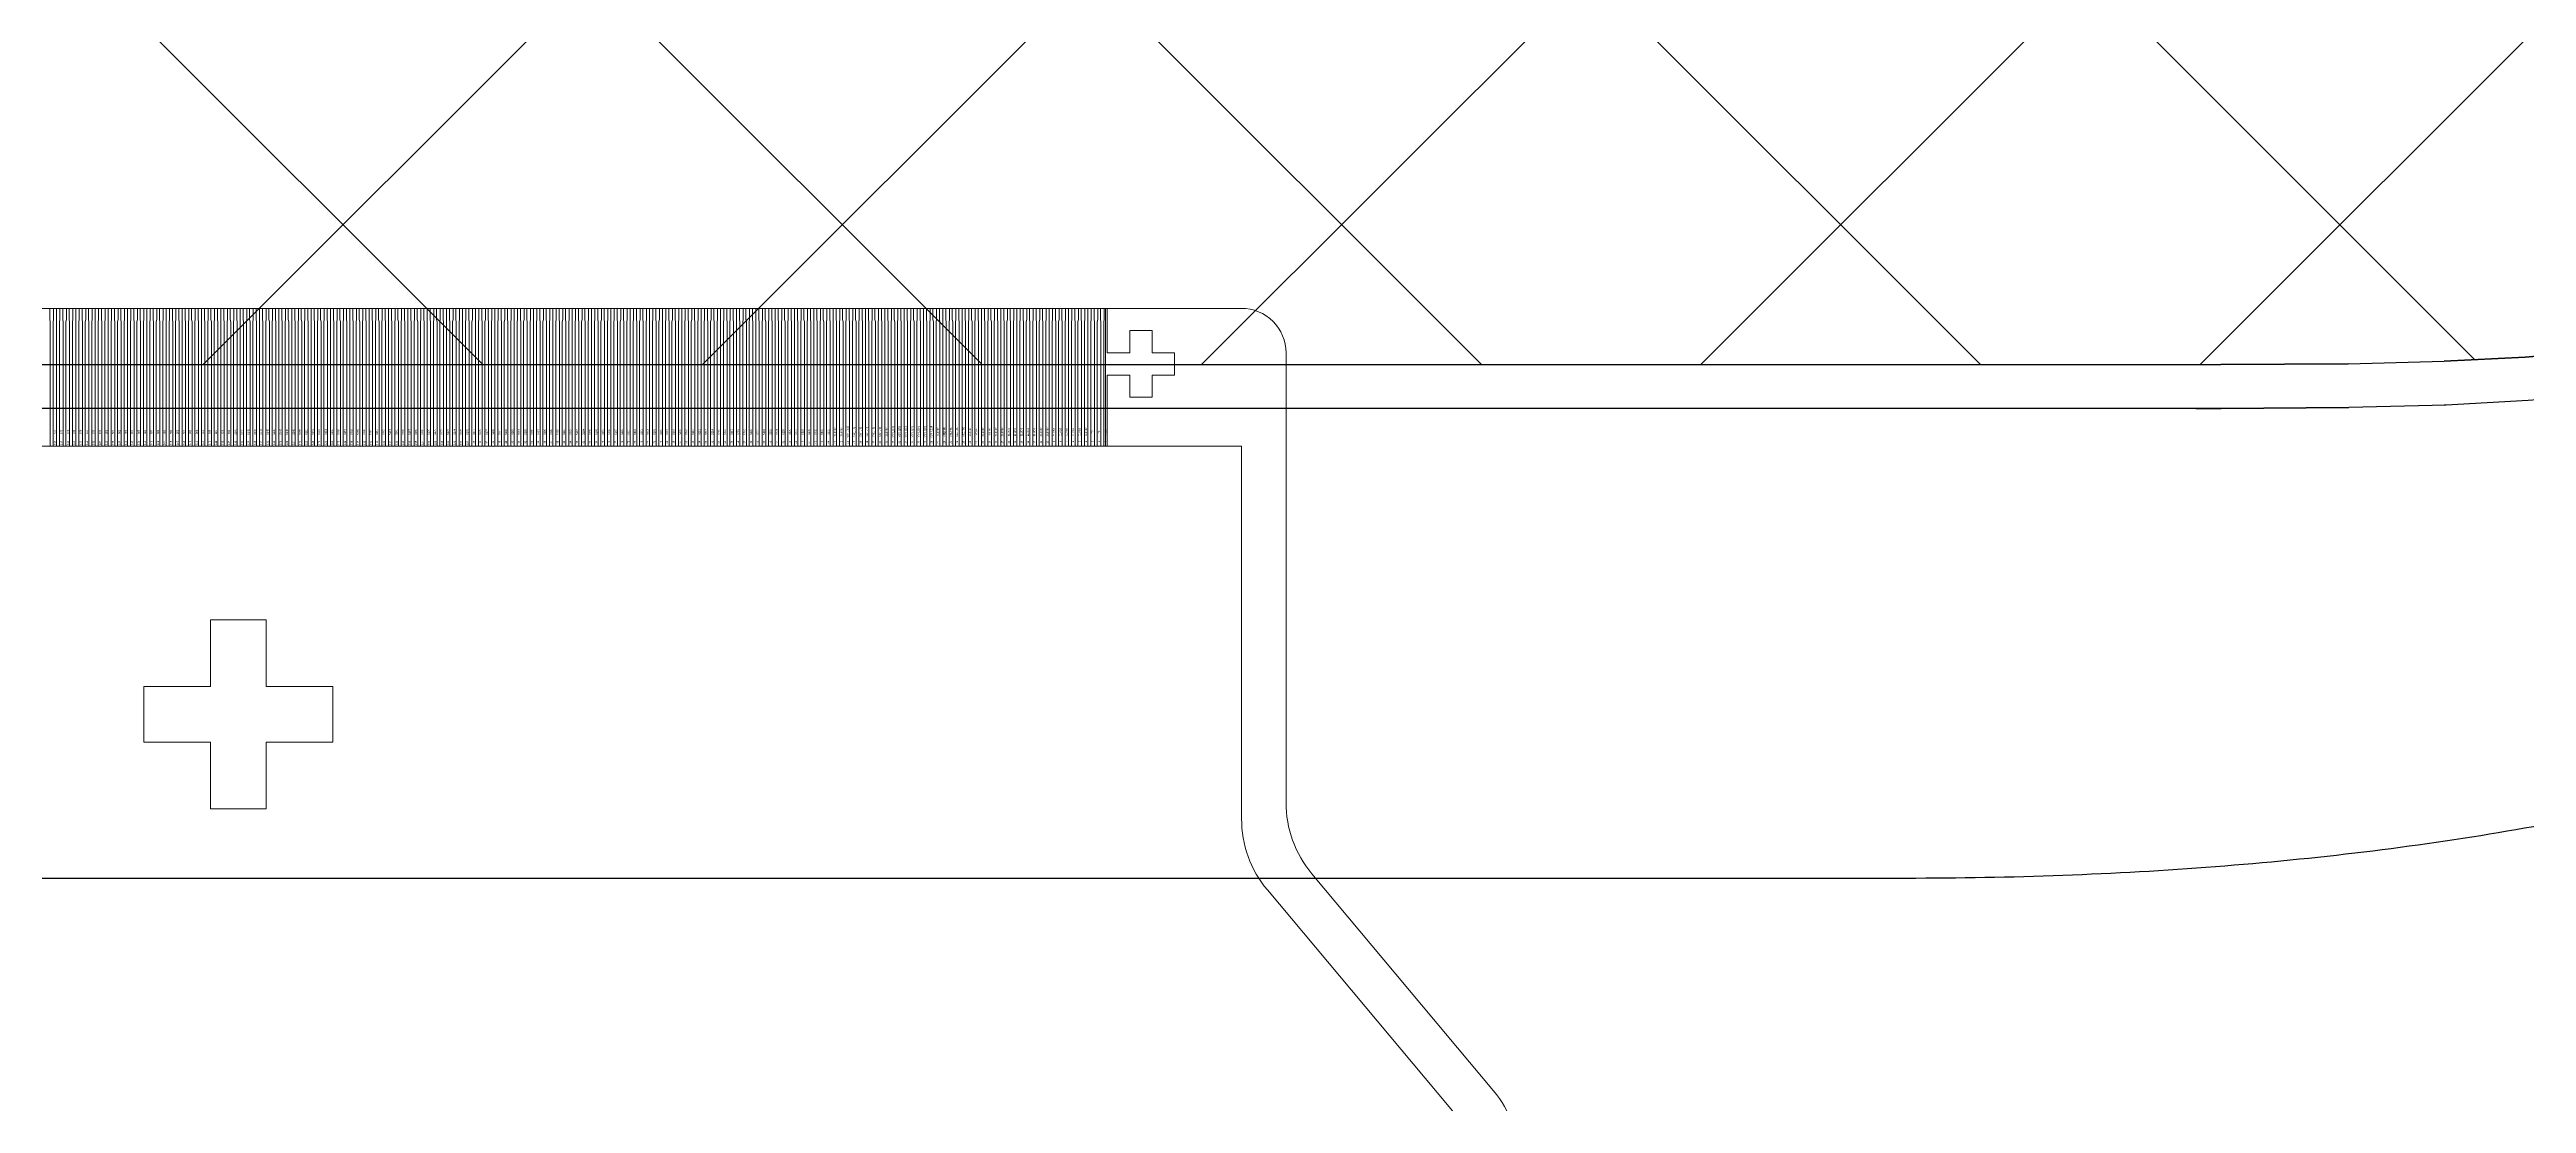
# Model space of a CAD drawing. Header units: millimetres. Extents: x 2674 to 3449, y -296 to 185.
# Drawn here: x 3340.33 to 3351.47, y -167.7 to -162.96 of the extents above; entities that cross this region are included whole.
import ezdxf
from ezdxf.enums import TextEntityAlignment as Align

# ---------------------------------------------------------------- set-up
doc = ezdxf.new("R2010")
doc.units = ezdxf.units.MM
doc.layers.get('0').update_dxf_attribs({"lineweight": 5})
for name, color, linetype, lineweight in [('COF', 4, 'Continuous', 5), ('DIM', 3, 'Continuous', 5), ('ITO', 2, 'Continuous', 5), ('TAPE', 90, 'Continuous', 5), ('TAPE-Foam', 32, 'Continuous', 5), ('图框', 7, 'Continuous', 5)]:
    doc.layers.add(name, color=color, linetype=linetype, lineweight=lineweight)
for name, color, linetype in [('L51', 3, 'Continuous'), ('L52', 5, 'Continuous'), ('lens', 6, 'Continuous')]:
    doc.layers.add(name, color=color, linetype=linetype)
doc.styles.add('MBC_Arial_Font', font='arial.ttf')

# ---------------------------------------------------------------- blocks, each defined once
blk = doc.blocks.new('R178MQM-001-PNL-V01-C')
at = {"layer": 'L51', "color": 7}
blk.add_line((1286.972, -157.224), (1286.963, -157.224), dxfattribs=at)
blk.add_line((1286.972, -157.224), (1286.963, -157.224), dxfattribs=at)
blk.add_lwpolyline([(1290.135, -156.377), (1289.926, -156.503), (1289.887, -156.525), (1289.669, -156.638), (1289.44, -156.742), (1289.201, -156.837), (1288.952, -156.921), (1288.693, -156.995), (1288.692, -156.995), (1288.422, -157.058), (1288.136, -157.112), (1287.831, -157.157), (1287.503, -157.191), (1287.341, -157.204), (1286.972, -157.224), (1286.535, -157.235), (1285.96, -157.239), (1285.846, -157.239), (1285.96, -157.239), (1286.535, -157.235)], dxfattribs=at)
at = {"layer": 'L52', "color": 7}
blk.add_line((1285.846, -157.239), (1268.242, -157.239), dxfattribs=at)
blk = doc.blocks.new('R178MQM-001-Foam-V01-C')
at = {"layer": 'TAPE-Foam', "lineweight": 5}
h = blk.add_hatch(dxfattribs=at)
h.set_pattern_fill('ANSI37', color=256, scale=0.5)
h.set_pattern_definition([(45, (-41.6663, 2.3823), (-1.122532, 1.122532), []), (135, (-41.6663, 2.3823), (-1.122532, -1.122532), [])])
h.paths.add_polyline_path([(2157.879, -110.901), (2157.879, -110.788), (2157.875, -110.216), (2157.864, -109.784), (2157.844, -109.42), (2157.832, -109.263), (2157.798, -108.942), (2157.755, -108.644), (2157.703, -108.366), (2157.641, -108.105), (2157.57, -107.855), (2157.489, -107.615), (2157.398, -107.386), (2157.298, -107.166), (2157.189, -106.955), (2157.17, -106.922), (2157.049, -106.72), (2156.919, -106.528), (2156.78, -106.345), (2156.631, -106.171), (2156.475, -106.005), (2156.31, -105.849), (2156.135, -105.701), (2155.952, -105.562), (2155.76, -105.432), (2155.558, -105.31), (2155.525, -105.292), (2155.314, -105.182), (2155.094, -105.082), (2154.865, -104.992), (2154.625, -104.91), (2154.375, -104.839), (2154.114, -104.778), (2153.836, -104.725), (2153.539, -104.682), (2153.217, -104.648), (2153.06, -104.636), (2152.697, -104.616), (2152.264, -104.605), (2151.692, -104.601), (2151.579, -104.601), (2133.975, -104.601), (2133.862, -104.601), (2133.29, -104.605), (2132.857, -104.616), (2132.494, -104.636), (2132.336, -104.648), (2132.015, -104.682), (2131.718, -104.725), (2131.44, -104.778), (2131.179, -104.839), (2130.928, -104.91), (2130.689, -104.992), (2130.459, -105.082), (2130.24, -105.182), (2130.029, -105.292), (2129.996, -105.31), (2129.794, -105.432), (2129.602, -105.562), (2129.419, -105.701), (2129.244, -105.849), (2129.079, -106.005), (2128.922, -106.171), (2128.774, -106.345), (2128.635, -106.528), (2128.505, -106.72), (2128.384, -106.922), (2128.365, -106.955), (2128.256, -107.166), (2128.156, -107.386), (2128.065, -107.615), (2127.984, -107.855), (2127.913, -108.105), (2127.851, -108.366), (2127.799, -108.644), (2127.756, -108.942), (2127.722, -109.263), (2127.709, -109.42), (2127.69, -109.784), (2127.679, -110.216), (2127.675, -110.788), (2127.675, -110.901), (2127.675, -135.895), (2127.675, -136.008), (2127.679, -136.58), (2127.69, -137.013), (2127.709, -137.376), (2127.722, -137.534), (2127.756, -137.855), (2127.799, -138.152), (2127.851, -138.43), (2127.913, -138.691), (2127.984, -138.942), (2128.065, -139.181), (2128.156, -139.411), (2128.256, -139.63), (2128.365, -139.841), (2128.384, -139.874), (2128.505, -140.076), (2128.635, -140.268), (2128.774, -140.451), (2128.922, -140.626), (2129.079, -140.791), (2129.244, -140.948), (2129.419, -141.096), (2129.602, -141.235), (2129.794, -141.365), (2129.996, -141.486), (2130.029, -141.505), (2130.24, -141.615), (2130.459, -141.714), (2130.689, -141.805), (2130.928, -141.886), (2131.179, -141.958), (2131.44, -142.019), (2131.718, -142.071), (2132.015, -142.114), (2132.336, -142.148), (2132.494, -142.161), (2132.857, -142.18), (2133.29, -142.192), (2133.862, -142.195), (2133.975, -142.195), (2138.066, -142.195), (2151.692, -142.195), (2152.264, -142.192), (2152.697, -142.18), (2153.06, -142.161), (2153.217, -142.148), (2153.539, -142.114), (2153.836, -142.071), (2154.114, -142.019), (2154.375, -141.958), (2154.625, -141.886), (2154.865, -141.805), (2155.094, -141.714), (2155.314, -141.615), (2155.525, -141.505), (2155.558, -141.486), (2155.76, -141.365), (2155.952, -141.235), (2156.135, -141.096), (2156.31, -140.948), (2156.475, -140.791), (2156.631, -140.626), (2156.78, -140.451), (2156.919, -140.268), (2157.049, -140.076), (2157.17, -139.874), (2157.189, -139.841), (2157.298, -139.63), (2157.398, -139.411), (2157.489, -139.181), (2157.57, -138.942), (2157.641, -138.691), (2157.703, -138.43), (2157.755, -138.152), (2157.798, -137.855), (2157.832, -137.534), (2157.844, -137.376), (2157.864, -137.013), (2157.875, -136.58), (2157.879, -136.008), (2157.879, -135.895)])
at = {"layer": 'L52', "color": 0}
for points in [[(2132.015, -142.114), (2132.336, -142.148), (2132.494, -142.161), (2132.857, -142.18), (2133.29, -142.192), (2133.862, -142.195), (2133.975, -142.195), (2138.066, -142.195), (2151.692, -142.195), (2152.264, -142.192), (2151.692, -142.195), (2152.264, -142.192), (2152.697, -142.18), (2153.06, -142.161), (2153.217, -142.148)], [(2153.217, -142.148), (2153.06, -142.161), (2152.697, -142.18)]]:
    blk.add_lwpolyline(points, dxfattribs=at)
blk = doc.blocks.new('R178MQM-CO5300-COF-V01-C')
at = {"layer": 'COF'}
blk.add_lwpolyline([(1566.803, -159.367), (1565.985, -160.358, 0.175975), (1565.868, -160.679), (1565.868, -165.57, -0.117266), (1565.815, -165.795), (1565.619, -166.183, 0.117266), (1565.566, -166.408), (1565.566, -168.589, 0.414214), (1565.766, -168.789), (1577.491, -168.789, 0.414214), (1577.691, -168.589), (1577.691, -166.408, 0.117288), (1577.637, -166.183), (1577.442, -165.795, -0.117288), (1577.388, -165.57), (1577.388, -160.679, 0.175975), (1577.272, -160.358), (1576.455, -159.382, -0.175975), (1576.339, -159.061), (1576.339, -157.039, 0.414214), (1576.139, -156.839), (1567.118, -156.839, 0.414214), (1566.918, -157.039), (1566.918, -159.049, -0.174367)], format="xyb", close=True, dxfattribs=at)
at = {"layer": 'COF', "color": 2}
for points in [[(1570.781, -157.459), (1570.781, -156.899), (1570.78, -156.889), (1570.78, -156.839)], [(1570.796, -156.839), (1570.796, -156.889), (1570.794, -156.899), (1570.794, -157.459)], [(1570.81, -157.459), (1570.81, -156.899), (1570.809, -156.889), (1570.809, -156.839)], [(1570.825, -156.839), (1570.825, -156.889), (1570.823, -156.899), (1570.823, -157.459)], [(1570.839, -157.459), (1570.839, -156.899), (1570.838, -156.889), (1570.838, -156.839)], [(1570.854, -156.839), (1570.854, -156.889), (1570.852, -156.899), (1570.852, -157.459)], [(1570.868, -157.459), (1570.868, -156.899), (1570.867, -156.889), (1570.867, -156.839)], [(1570.883, -156.839), (1570.883, -156.889), (1570.881, -156.899), (1570.881, -157.459)], [(1570.897, -157.459), (1570.897, -156.899), (1570.896, -156.889), (1570.896, -156.839)], [(1570.912, -156.839), (1570.912, -156.889), (1570.91, -156.899), (1570.91, -157.459)], [(1570.926, -157.459), (1570.926, -156.899), (1570.925, -156.889), (1570.925, -156.839)], [(1570.941, -156.839), (1570.941, -156.889), (1570.939, -156.899), (1570.939, -157.459)], [(1570.955, -157.459), (1570.955, -156.899), (1570.954, -156.889), (1570.954, -156.839)], [(1570.97, -156.839), (1570.97, -156.889), (1570.968, -156.899), (1570.968, -157.459)], [(1570.984, -157.459), (1570.984, -156.899), (1570.983, -156.889), (1570.983, -156.839)], [(1570.999, -156.839), (1570.999, -156.889), (1570.997, -156.899), (1570.997, -157.459)], [(1571.013, -157.459), (1571.013, -156.899), (1571.012, -156.889), (1571.012, -156.839)], [(1571.028, -156.839), (1571.028, -156.889), (1571.026, -156.899), (1571.026, -157.459)], [(1571.042, -157.459), (1571.042, -156.899), (1571.041, -156.889), (1571.041, -156.839)], [(1571.057, -156.839), (1571.057, -156.889), (1571.055, -156.899), (1571.055, -157.459)], [(1571.071, -157.459), (1571.071, -156.899), (1571.07, -156.889), (1571.07, -156.839)], [(1571.086, -156.839), (1571.086, -156.889), (1571.084, -156.899), (1571.084, -157.459)], [(1571.1, -157.459), (1571.1, -156.899), (1571.099, -156.889), (1571.099, -156.839)], [(1571.115, -156.839), (1571.115, -156.889), (1571.113, -156.899), (1571.113, -157.459)], [(1571.129, -157.459), (1571.129, -156.899), (1571.128, -156.889), (1571.128, -156.839)], [(1571.144, -156.839), (1571.144, -156.889), (1571.142, -156.899), (1571.142, -157.459)], [(1571.158, -157.459), (1571.158, -156.899), (1571.157, -156.889), (1571.157, -156.839)], [(1571.173, -156.839), (1571.173, -156.889), (1571.171, -156.899), (1571.171, -157.459)], [(1571.187, -157.459), (1571.187, -156.899), (1571.186, -156.889), (1571.186, -156.839)], [(1571.202, -156.839), (1571.202, -156.889), (1571.2, -156.899), (1571.2, -157.459)], [(1571.216, -157.459), (1571.216, -156.899), (1571.215, -156.889), (1571.215, -156.839)], [(1571.231, -156.839), (1571.231, -156.889), (1571.229, -156.899), (1571.229, -157.459)], [(1571.245, -157.459), (1571.245, -156.899), (1571.244, -156.889), (1571.244, -156.839)], [(1571.26, -156.839), (1571.26, -156.889), (1571.258, -156.899), (1571.258, -157.459)], [(1571.274, -157.459), (1571.274, -156.899), (1571.273, -156.889), (1571.273, -156.839)], [(1571.287, -157.459), (1571.287, -156.899), (1571.289, -156.889), (1571.289, -156.839)], [(1571.302, -156.839), (1571.302, -156.889), (1571.303, -156.899), (1571.303, -157.459)], [(1571.316, -157.459), (1571.316, -156.899), (1571.318, -156.889), (1571.318, -156.839)], [(1571.331, -156.839), (1571.331, -156.889), (1571.332, -156.899), (1571.332, -157.459)], [(1571.345, -157.459), (1571.345, -156.899), (1571.346, -156.889), (1571.346, -156.839)], [(1571.359, -156.839), (1571.359, -156.889), (1571.361, -156.899), (1571.361, -157.459)], [(1571.374, -157.459), (1571.374, -156.899), (1571.375, -156.889), (1571.375, -156.839)], [(1571.388, -156.839), (1571.388, -156.889), (1571.39, -156.899), (1571.39, -157.459)], [(1571.403, -157.459), (1571.403, -156.899), (1571.404, -156.889), (1571.404, -156.839)], [(1571.417, -156.839), (1571.417, -156.889), (1571.419, -156.899), (1571.419, -157.459)], [(1571.433, -156.839), (1571.433, -156.889), (1571.432, -156.899), (1571.432, -157.459)], [(1571.448, -157.459), (1571.448, -156.899), (1571.446, -156.889), (1571.446, -156.839)], [(1571.461, -157.459), (1571.461, -156.899), (1571.462, -156.889), (1571.462, -156.839)], [(1571.475, -156.839), (1571.475, -156.889), (1571.477, -156.899), (1571.477, -157.459)], [(1571.491, -156.839), (1571.491, -156.889), (1571.49, -156.899), (1571.49, -157.459)], [(1571.506, -157.459), (1571.506, -156.899), (1571.504, -156.889), (1571.504, -156.839)], [(1571.52, -156.839), (1571.52, -156.889), (1571.519, -156.899), (1571.519, -157.459)], [(1571.535, -157.459), (1571.535, -156.899), (1571.533, -156.889), (1571.533, -156.839)], [(1571.549, -156.839), (1571.549, -156.889), (1571.548, -156.899), (1571.548, -157.459)], [(1571.564, -157.459), (1571.564, -156.899), (1571.562, -156.889), (1571.562, -156.839)], [(1571.578, -156.839), (1571.578, -156.889), (1571.577, -156.899), (1571.577, -157.459)], [(1571.593, -157.459), (1571.593, -156.899), (1571.591, -156.889), (1571.591, -156.839)], [(1571.607, -156.839), (1571.607, -156.889), (1571.606, -156.899), (1571.606, -157.459)], [(1571.622, -157.459), (1571.622, -156.899), (1571.62, -156.889), (1571.62, -156.839)], [(1571.636, -156.839), (1571.636, -156.889), (1571.635, -156.899), (1571.635, -157.459)], [(1571.651, -157.459), (1571.651, -156.899), (1571.649, -156.889), (1571.649, -156.839)], [(1571.665, -156.839), (1571.665, -156.889), (1571.664, -156.899), (1571.664, -157.459)], [(1571.68, -157.459), (1571.68, -156.899), (1571.678, -156.889), (1571.678, -156.839)], [(1571.694, -156.839), (1571.694, -156.889), (1571.693, -156.899), (1571.693, -157.459)], [(1571.709, -157.459), (1571.709, -156.899), (1571.707, -156.889), (1571.707, -156.839)], [(1571.722, -157.459), (1571.722, -156.899), (1571.723, -156.889), (1571.723, -156.839)], [(1571.736, -156.839), (1571.736, -156.889), (1571.738, -156.899), (1571.738, -157.459)], [(1571.751, -157.459), (1571.751, -156.899), (1571.752, -156.889), (1571.752, -156.839)], [(1571.765, -156.839), (1571.765, -156.889), (1571.767, -156.899), (1571.767, -157.459)], [(1571.78, -157.459), (1571.78, -156.899), (1571.781, -156.889), (1571.781, -156.839)], [(1571.794, -156.839), (1571.794, -156.889), (1571.796, -156.899), (1571.796, -157.459)], [(1571.809, -157.459), (1571.809, -156.899), (1571.81, -156.889), (1571.81, -156.839)], [(1571.823, -156.839), (1571.823, -156.889), (1571.825, -156.899), (1571.825, -157.459)], [(1571.838, -157.459), (1571.838, -156.899), (1571.839, -156.889), (1571.839, -156.839)], [(1571.852, -156.839), (1571.852, -156.889), (1571.854, -156.899), (1571.854, -157.459)], [(1571.867, -157.459), (1571.867, -156.899), (1571.868, -156.889), (1571.868, -156.839)], [(1571.881, -156.839), (1571.881, -156.889), (1571.883, -156.899), (1571.883, -157.459)], [(1571.896, -157.459), (1571.896, -156.899), (1571.897, -156.889), (1571.897, -156.839)], [(1571.91, -156.839), (1571.91, -156.889), (1571.912, -156.899), (1571.912, -157.459)], [(1571.925, -157.459), (1571.925, -156.899), (1571.926, -156.889), (1571.926, -156.839)], [(1571.939, -156.839), (1571.939, -156.889), (1571.941, -156.899), (1571.941, -157.459)], [(1571.954, -157.459), (1571.954, -156.899), (1571.955, -156.889), (1571.955, -156.839)], [(1571.968, -156.839), (1571.968, -156.889), (1571.97, -156.899), (1571.97, -157.459)], [(1571.983, -157.459), (1571.983, -156.899), (1571.984, -156.889), (1571.984, -156.839)], [(1571.997, -156.839), (1571.997, -156.889), (1571.999, -156.899), (1571.999, -157.459)], [(1572.012, -157.459), (1572.012, -156.899), (1572.013, -156.889), (1572.013, -156.839)], [(1572.026, -156.839), (1572.026, -156.889), (1572.028, -156.899), (1572.028, -157.459)], [(1572.041, -157.459), (1572.041, -156.899), (1572.042, -156.889), (1572.042, -156.839)], [(1572.055, -156.839), (1572.055, -156.889), (1572.057, -156.899), (1572.057, -157.459)], [(1572.07, -157.459), (1572.07, -156.899), (1572.071, -156.889), (1572.071, -156.839)], [(1572.084, -156.839), (1572.084, -156.889), (1572.086, -156.899), (1572.086, -157.459)], [(1572.099, -157.459), (1572.099, -156.899), (1572.1, -156.889), (1572.1, -156.839)], [(1572.113, -156.839), (1572.113, -156.889), (1572.115, -156.899), (1572.115, -157.459)], [(1572.128, -157.459), (1572.128, -156.899), (1572.129, -156.889), (1572.129, -156.839)], [(1572.142, -156.839), (1572.142, -156.889), (1572.144, -156.899), (1572.144, -157.459)], [(1572.157, -157.459), (1572.157, -156.899), (1572.158, -156.889), (1572.158, -156.839)], [(1572.171, -156.839), (1572.171, -156.889), (1572.173, -156.899), (1572.173, -157.459)], [(1572.186, -157.459), (1572.186, -156.899), (1572.187, -156.889), (1572.187, -156.839)], [(1572.2, -156.839), (1572.2, -156.889), (1572.202, -156.899), (1572.202, -157.459)], [(1572.215, -157.459), (1572.215, -156.899), (1572.216, -156.889), (1572.216, -156.839)], [(1572.229, -156.839), (1572.229, -156.889), (1572.231, -156.899), (1572.231, -157.459)], [(1572.244, -157.459), (1572.244, -156.899), (1572.245, -156.889), (1572.245, -156.839)], [(1572.258, -156.839), (1572.258, -156.889), (1572.26, -156.899), (1572.26, -157.459)], [(1572.273, -157.459), (1572.273, -156.899), (1572.274, -156.889), (1572.274, -156.839)], [(1572.287, -156.839), (1572.287, -156.889), (1572.289, -156.899), (1572.289, -157.459)], [(1572.302, -157.459), (1572.302, -156.899), (1572.303, -156.889), (1572.303, -156.839)], [(1572.316, -156.839), (1572.316, -156.889), (1572.318, -156.899), (1572.318, -157.459)], [(1572.331, -157.459), (1572.331, -156.899), (1572.332, -156.889), (1572.332, -156.839)], [(1572.345, -156.839), (1572.345, -156.889), (1572.347, -156.899), (1572.347, -157.459)], [(1572.36, -157.459), (1572.36, -156.899), (1572.361, -156.889), (1572.361, -156.839)], [(1572.374, -156.839), (1572.374, -156.889), (1572.376, -156.899), (1572.376, -157.459)], [(1572.389, -157.459), (1572.389, -156.899), (1572.39, -156.889), (1572.39, -156.839)], [(1572.403, -156.839), (1572.403, -156.889), (1572.405, -156.899), (1572.405, -157.459)], [(1572.418, -157.459), (1572.418, -156.899), (1572.419, -156.889), (1572.419, -156.839)], [(1572.432, -156.839), (1572.432, -156.889), (1572.434, -156.899), (1572.434, -157.459)], [(1572.447, -157.459), (1572.447, -156.899), (1572.448, -156.889), (1572.448, -156.839)], [(1572.461, -156.839), (1572.461, -156.889), (1572.463, -156.899), (1572.463, -157.459)], [(1572.476, -157.459), (1572.476, -156.899), (1572.477, -156.889), (1572.477, -156.839)], [(1572.49, -156.839), (1572.49, -156.889), (1572.492, -156.899), (1572.492, -157.459)], [(1572.505, -157.459), (1572.505, -156.899), (1572.506, -156.889), (1572.506, -156.839)], [(1572.519, -156.839), (1572.519, -156.889), (1572.521, -156.899), (1572.521, -157.459)], [(1572.534, -157.459), (1572.534, -156.899), (1572.535, -156.889), (1572.535, -156.839)], [(1572.548, -156.839), (1572.548, -156.889), (1572.55, -156.899), (1572.55, -157.459)], [(1572.563, -157.459), (1572.563, -156.899), (1572.564, -156.889), (1572.564, -156.839)], [(1572.577, -156.839), (1572.577, -156.889), (1572.579, -156.899), (1572.579, -157.459)], [(1572.591, -157.459), (1572.591, -156.899), (1572.593, -156.889), (1572.593, -156.839)], [(1572.606, -156.839), (1572.606, -156.889), (1572.607, -156.899), (1572.607, -157.459)], [(1572.62, -157.459), (1572.62, -156.899), (1572.622, -156.889), (1572.622, -156.839)], [(1572.635, -156.839), (1572.635, -156.889), (1572.636, -156.899), (1572.636, -157.459)], [(1572.649, -157.459), (1572.649, -156.899), (1572.651, -156.889), (1572.651, -156.839)], [(1572.664, -156.839), (1572.664, -156.889), (1572.665, -156.899), (1572.665, -157.459)], [(1572.678, -157.459), (1572.678, -156.899), (1572.68, -156.889), (1572.68, -156.839)], [(1572.693, -156.839), (1572.693, -156.889), (1572.694, -156.899), (1572.694, -157.459)], [(1572.707, -157.459), (1572.707, -156.899), (1572.709, -156.889), (1572.709, -156.839)], [(1572.722, -156.839), (1572.722, -156.889), (1572.723, -156.899), (1572.723, -157.459)], [(1572.736, -157.459), (1572.736, -156.899), (1572.738, -156.889), (1572.738, -156.839)], [(1572.751, -156.839), (1572.751, -156.889), (1572.752, -156.899), (1572.752, -157.459)], [(1572.765, -157.459), (1572.765, -156.899), (1572.767, -156.889), (1572.767, -156.839)], [(1572.78, -156.839), (1572.78, -156.889), (1572.781, -156.899), (1572.781, -157.459)], [(1572.794, -157.459), (1572.794, -156.899), (1572.796, -156.889), (1572.796, -156.839)], [(1572.809, -156.839), (1572.809, -156.889), (1572.81, -156.899), (1572.81, -157.459)], [(1572.823, -157.459), (1572.823, -156.899), (1572.825, -156.889), (1572.825, -156.839)], [(1572.838, -156.839), (1572.838, -156.889), (1572.839, -156.899), (1572.839, -157.459)], [(1572.852, -157.459), (1572.852, -156.899), (1572.854, -156.889), (1572.854, -156.839)], [(1572.867, -156.839), (1572.867, -156.889), (1572.868, -156.899), (1572.868, -157.459)], [(1572.881, -157.459), (1572.881, -156.899), (1572.883, -156.889), (1572.883, -156.839)], [(1572.896, -156.839), (1572.896, -156.889), (1572.897, -156.899), (1572.897, -157.459)], [(1572.91, -157.459), (1572.91, -156.899), (1572.912, -156.889), (1572.912, -156.839)], [(1572.925, -156.839), (1572.925, -156.889), (1572.926, -156.899), (1572.926, -157.459)], [(1572.939, -157.459), (1572.939, -156.899), (1572.941, -156.889), (1572.941, -156.839)], [(1572.954, -156.839), (1572.954, -156.889), (1572.955, -156.899), (1572.955, -157.459)], [(1572.968, -157.459), (1572.968, -156.899), (1572.97, -156.889), (1572.97, -156.839)], [(1572.983, -156.839), (1572.983, -156.889), (1572.984, -156.899), (1572.984, -157.459)], [(1572.997, -157.459), (1572.997, -156.899), (1572.999, -156.889), (1572.999, -156.839)], [(1573.012, -156.839), (1573.012, -156.889), (1573.013, -156.899), (1573.013, -157.459)], [(1573.026, -157.459), (1573.026, -156.899), (1573.028, -156.889), (1573.028, -156.839)], [(1573.041, -156.839), (1573.041, -156.889), (1573.042, -156.899), (1573.042, -157.459)], [(1573.055, -157.459), (1573.055, -156.899), (1573.057, -156.889), (1573.057, -156.839)], [(1573.07, -156.839), (1573.07, -156.889), (1573.071, -156.899), (1573.071, -157.459)], [(1573.084, -157.459), (1573.084, -156.899), (1573.086, -156.889), (1573.086, -156.839)], [(1573.099, -156.839), (1573.099, -156.889), (1573.1, -156.899), (1573.1, -157.459)], [(1573.113, -157.459), (1573.113, -156.899), (1573.115, -156.889), (1573.115, -156.839)], [(1573.128, -156.839), (1573.128, -156.889), (1573.129, -156.899), (1573.129, -157.459)], [(1573.142, -157.459), (1573.142, -156.899), (1573.144, -156.889), (1573.144, -156.839)], [(1573.157, -156.839), (1573.157, -156.889), (1573.158, -156.899), (1573.158, -157.459)], [(1573.171, -157.459), (1573.171, -156.899), (1573.173, -156.889), (1573.173, -156.839)], [(1573.186, -156.839), (1573.186, -156.889), (1573.187, -156.899), (1573.187, -157.459)], [(1573.2, -157.459), (1573.2, -156.899), (1573.202, -156.889), (1573.202, -156.839)], [(1573.215, -156.839), (1573.215, -156.889), (1573.216, -156.899), (1573.216, -157.459)], [(1573.229, -157.459), (1573.229, -156.899), (1573.231, -156.889), (1573.231, -156.839)], [(1573.244, -156.839), (1573.244, -156.889), (1573.245, -156.899), (1573.245, -157.459)], [(1573.258, -157.459), (1573.258, -156.899), (1573.26, -156.889), (1573.26, -156.839)], [(1573.273, -156.839), (1573.273, -156.889), (1573.274, -156.899), (1573.274, -157.459)], [(1573.287, -157.459), (1573.287, -156.899), (1573.289, -156.889), (1573.289, -156.839)], [(1573.302, -156.839), (1573.302, -156.889), (1573.303, -156.899), (1573.303, -157.459)], [(1573.316, -157.459), (1573.316, -156.899), (1573.318, -156.889), (1573.318, -156.839)], [(1573.331, -156.839), (1573.331, -156.889), (1573.332, -156.899), (1573.332, -157.459)], [(1573.345, -157.459), (1573.345, -156.899), (1573.347, -156.889), (1573.347, -156.839)], [(1573.36, -156.839), (1573.36, -156.889), (1573.361, -156.899), (1573.361, -157.459)], [(1573.374, -157.459), (1573.374, -156.899), (1573.376, -156.889), (1573.376, -156.839)], [(1573.389, -156.839), (1573.389, -156.889), (1573.39, -156.899), (1573.39, -157.459)], [(1573.403, -157.459), (1573.403, -156.899), (1573.405, -156.889), (1573.405, -156.839)], [(1573.418, -156.839), (1573.418, -156.889), (1573.419, -156.899), (1573.419, -157.459)], [(1573.432, -157.459), (1573.432, -156.899), (1573.434, -156.889), (1573.434, -156.839)], [(1573.447, -156.839), (1573.447, -156.889), (1573.448, -156.899), (1573.448, -157.459)], [(1573.461, -157.459), (1573.461, -156.899), (1573.463, -156.889), (1573.463, -156.839)], [(1573.476, -156.839), (1573.476, -156.889), (1573.477, -156.899), (1573.477, -157.459)], [(1573.49, -157.459), (1573.49, -156.899), (1573.492, -156.889), (1573.492, -156.839)], [(1573.505, -156.839), (1573.505, -156.889), (1573.506, -156.899), (1573.506, -157.459)], [(1573.519, -157.459), (1573.519, -156.899), (1573.521, -156.889), (1573.521, -156.839)], [(1573.534, -156.839), (1573.534, -156.889), (1573.535, -156.899), (1573.535, -157.459)], [(1573.548, -157.459), (1573.548, -156.899), (1573.55, -156.889), (1573.55, -156.839)], [(1573.563, -156.839), (1573.563, -156.889), (1573.564, -156.899), (1573.564, -157.459)], [(1573.577, -157.459), (1573.577, -156.899), (1573.579, -156.889), (1573.579, -156.839)], [(1573.592, -156.839), (1573.592, -156.889), (1573.593, -156.899), (1573.593, -157.459)], [(1573.606, -157.459), (1573.606, -156.899), (1573.608, -156.889), (1573.608, -156.839)], [(1573.621, -156.839), (1573.621, -156.889), (1573.622, -156.899), (1573.622, -157.459)], [(1573.635, -157.459), (1573.635, -156.899), (1573.637, -156.889), (1573.637, -156.839)], [(1573.65, -156.839), (1573.65, -156.889), (1573.651, -156.899), (1573.651, -157.459)], [(1573.664, -157.459), (1573.664, -156.899), (1573.666, -156.889), (1573.666, -156.839)], [(1573.679, -156.839), (1573.679, -156.889), (1573.68, -156.899), (1573.68, -157.459)], [(1573.693, -157.459), (1573.693, -156.899), (1573.695, -156.889), (1573.695, -156.839)], [(1573.708, -156.839), (1573.708, -156.889), (1573.709, -156.899), (1573.709, -157.459)], [(1573.722, -157.459), (1573.722, -156.899), (1573.724, -156.889), (1573.724, -156.839)], [(1573.737, -156.839), (1573.737, -156.889), (1573.738, -156.899), (1573.738, -157.459)], [(1573.753, -156.839), (1573.753, -156.889), (1573.751, -156.899), (1573.751, -157.459)], [(1573.767, -157.459), (1573.767, -156.899), (1573.766, -156.889), (1573.766, -156.839)], [(1573.782, -156.839), (1573.782, -156.889), (1573.78, -156.899), (1573.78, -157.459)], [(1573.796, -157.459), (1573.796, -156.899), (1573.795, -156.889), (1573.795, -156.839)], [(1573.811, -156.839), (1573.811, -156.889), (1573.809, -156.899), (1573.809, -157.459)], [(1573.825, -157.459), (1573.825, -156.899), (1573.824, -156.889), (1573.824, -156.839)], [(1573.839, -156.839), (1573.839, -156.889), (1573.838, -156.899), (1573.838, -157.459)], [(1573.854, -157.459), (1573.854, -156.899), (1573.852, -156.889), (1573.852, -156.839)], [(1573.868, -156.839), (1573.868, -156.889), (1573.867, -156.899), (1573.867, -157.459)], [(1573.883, -157.459), (1573.883, -156.899), (1573.881, -156.889), (1573.881, -156.839)], [(1573.897, -156.839), (1573.897, -156.889), (1573.896, -156.899), (1573.896, -157.459)], [(1573.912, -157.459), (1573.912, -156.899), (1573.91, -156.889), (1573.91, -156.839)], [(1573.926, -156.839), (1573.926, -156.889), (1573.925, -156.899), (1573.925, -157.459)], [(1573.941, -157.459), (1573.941, -156.899), (1573.939, -156.889), (1573.939, -156.839)], [(1573.955, -156.839), (1573.955, -156.889), (1573.954, -156.899), (1573.954, -157.459)], [(1573.97, -157.459), (1573.97, -156.899), (1573.968, -156.889), (1573.968, -156.839)], [(1573.984, -156.839), (1573.984, -156.889), (1573.983, -156.899), (1573.983, -157.459)], [(1573.999, -157.459), (1573.999, -156.899), (1573.997, -156.889), (1573.997, -156.839)], [(1574.013, -156.839), (1574.013, -156.889), (1574.012, -156.899), (1574.012, -157.459)], [(1574.028, -157.459), (1574.028, -156.899), (1574.026, -156.889), (1574.026, -156.839)], [(1574.042, -156.839), (1574.042, -156.889), (1574.041, -156.899), (1574.041, -157.459)], [(1574.057, -157.459), (1574.057, -156.899), (1574.055, -156.889), (1574.055, -156.839)], [(1574.071, -156.839), (1574.071, -156.889), (1574.07, -156.899), (1574.07, -157.459)], [(1574.086, -157.459), (1574.086, -156.899), (1574.084, -156.889), (1574.084, -156.839)], [(1574.1, -156.839), (1574.1, -156.889), (1574.099, -156.899), (1574.099, -157.459)], [(1574.115, -157.459), (1574.115, -156.899), (1574.113, -156.889), (1574.113, -156.839)], [(1574.129, -156.839), (1574.129, -156.889), (1574.128, -156.899), (1574.128, -157.459)], [(1574.144, -157.459), (1574.144, -156.899), (1574.142, -156.889), (1574.142, -156.839)], [(1574.158, -156.839), (1574.158, -156.889), (1574.157, -156.899), (1574.157, -157.459)], [(1574.173, -157.459), (1574.173, -156.899), (1574.171, -156.889), (1574.171, -156.839)], [(1574.187, -156.839), (1574.187, -156.889), (1574.186, -156.899), (1574.186, -157.459)], [(1574.202, -157.459), (1574.202, -156.899), (1574.2, -156.889), (1574.2, -156.839)], [(1574.216, -156.839), (1574.216, -156.889), (1574.215, -156.899), (1574.215, -157.459)], [(1574.231, -157.459), (1574.231, -156.899), (1574.229, -156.889), (1574.229, -156.839)], [(1574.245, -156.839), (1574.245, -156.889), (1574.244, -156.899), (1574.244, -157.459)], [(1574.26, -157.459), (1574.26, -156.899), (1574.258, -156.889), (1574.258, -156.839)], [(1574.274, -156.839), (1574.274, -156.889), (1574.273, -156.899), (1574.273, -157.459)], [(1574.289, -157.459), (1574.289, -156.899), (1574.287, -156.889), (1574.287, -156.839)], [(1574.303, -156.839), (1574.303, -156.889), (1574.302, -156.899), (1574.302, -157.459)], [(1574.318, -157.459), (1574.318, -156.899), (1574.316, -156.889), (1574.316, -156.839)], [(1574.332, -156.839), (1574.332, -156.889), (1574.331, -156.899), (1574.331, -157.459)], [(1574.347, -157.459), (1574.347, -156.899), (1574.345, -156.889), (1574.345, -156.839)], [(1574.361, -156.839), (1574.361, -156.889), (1574.36, -156.899), (1574.36, -157.459)], [(1574.376, -157.459), (1574.376, -156.899), (1574.374, -156.889), (1574.374, -156.839)], [(1574.39, -156.839), (1574.39, -156.889), (1574.389, -156.899), (1574.389, -157.459)], [(1574.405, -157.459), (1574.405, -156.899), (1574.403, -156.889), (1574.403, -156.839)], [(1574.419, -156.839), (1574.419, -156.889), (1574.418, -156.899), (1574.418, -157.459)], [(1574.434, -157.459), (1574.434, -156.899), (1574.432, -156.889), (1574.432, -156.839)], [(1574.448, -156.839), (1574.448, -156.889), (1574.447, -156.899), (1574.447, -157.459)], [(1574.463, -157.459), (1574.463, -156.899), (1574.461, -156.889), (1574.461, -156.839)], [(1574.477, -156.839), (1574.477, -156.889), (1574.476, -156.899), (1574.476, -157.459)], [(1574.492, -157.459), (1574.492, -156.899), (1574.49, -156.889), (1574.49, -156.839)], [(1574.506, -156.839), (1574.506, -156.889), (1574.505, -156.899), (1574.505, -157.459)], [(1574.521, -157.459), (1574.521, -156.899), (1574.519, -156.889), (1574.519, -156.839)], [(1574.535, -156.839), (1574.535, -156.889), (1574.534, -156.899), (1574.534, -157.459)], [(1574.55, -157.459), (1574.55, -156.899), (1574.548, -156.889), (1574.548, -156.839)], [(1574.564, -156.839), (1574.564, -156.889), (1574.563, -156.899), (1574.563, -157.459)], [(1574.579, -157.459), (1574.579, -156.899), (1574.577, -156.889), (1574.577, -156.839)], [(1574.593, -156.839), (1574.593, -156.889), (1574.592, -156.899), (1574.592, -157.459)], [(1574.608, -157.459), (1574.608, -156.899), (1574.606, -156.889), (1574.606, -156.839)], [(1574.622, -156.839), (1574.622, -156.889), (1574.621, -156.899), (1574.621, -157.459)], [(1574.637, -157.459), (1574.637, -156.899), (1574.635, -156.889), (1574.635, -156.839)], [(1574.651, -156.839), (1574.651, -156.889), (1574.65, -156.899), (1574.65, -157.459)], [(1574.666, -157.459), (1574.666, -156.899), (1574.664, -156.889), (1574.664, -156.839)], [(1574.68, -156.839), (1574.68, -156.889), (1574.679, -156.899), (1574.679, -157.459)], [(1574.695, -157.459), (1574.695, -156.899), (1574.693, -156.889), (1574.693, -156.839)], [(1574.709, -156.839), (1574.709, -156.889), (1574.708, -156.899), (1574.708, -157.459)], [(1574.724, -157.459), (1574.724, -156.899), (1574.722, -156.889), (1574.722, -156.839)], [(1574.738, -156.839), (1574.738, -156.889), (1574.737, -156.899), (1574.737, -157.459)], [(1574.753, -157.459), (1574.753, -156.899), (1574.751, -156.889), (1574.751, -156.839)], [(1574.767, -156.839), (1574.767, -156.889), (1574.766, -156.899), (1574.766, -157.459)], [(1574.782, -157.459), (1574.782, -156.899), (1574.78, -156.889), (1574.78, -156.839)], [(1574.796, -156.839), (1574.796, -156.889), (1574.795, -156.899), (1574.795, -157.459)], [(1574.811, -157.459), (1574.811, -156.899), (1574.809, -156.889), (1574.809, -156.839)], [(1574.825, -156.839), (1574.825, -156.889), (1574.824, -156.899), (1574.824, -157.459)], [(1574.84, -157.459), (1574.84, -156.899), (1574.838, -156.889), (1574.838, -156.839)], [(1574.854, -156.839), (1574.854, -156.889), (1574.853, -156.899), (1574.853, -157.459)], [(1574.869, -157.459), (1574.869, -156.899), (1574.867, -156.889), (1574.867, -156.839)], [(1574.883, -156.839), (1574.883, -156.889), (1574.882, -156.899), (1574.882, -157.459)], [(1574.898, -157.459), (1574.898, -156.899), (1574.896, -156.889), (1574.896, -156.839)], [(1574.912, -156.839), (1574.912, -156.889), (1574.911, -156.899), (1574.911, -157.459)], [(1574.927, -157.459), (1574.927, -156.899), (1574.925, -156.889), (1574.925, -156.839)], [(1574.941, -156.839), (1574.941, -156.889), (1574.94, -156.899), (1574.94, -157.459)], [(1574.956, -157.459), (1574.956, -156.899), (1574.954, -156.889), (1574.954, -156.839)], [(1574.97, -156.839), (1574.97, -156.889), (1574.969, -156.899), (1574.969, -157.459)], [(1574.985, -157.459), (1574.985, -156.899), (1574.983, -156.889), (1574.983, -156.839)], [(1574.999, -156.839), (1574.999, -156.889), (1574.998, -156.899), (1574.998, -157.459)], [(1575.014, -157.459), (1575.014, -156.899), (1575.012, -156.889), (1575.012, -156.839)], [(1575.028, -156.839), (1575.028, -156.889), (1575.027, -156.899), (1575.027, -157.459)], [(1575.043, -157.459), (1575.043, -156.899), (1575.041, -156.889), (1575.041, -156.839)], [(1575.057, -156.839), (1575.057, -156.889), (1575.056, -156.899), (1575.056, -157.459)], [(1575.072, -157.459), (1575.072, -156.899), (1575.07, -156.889), (1575.07, -156.839)], [(1575.086, -156.839), (1575.086, -156.889), (1575.084, -156.899), (1575.084, -157.459)], [(1575.1, -157.459), (1575.1, -156.899), (1575.099, -156.889), (1575.099, -156.839)], [(1575.115, -156.839), (1575.115, -156.889), (1575.113, -156.899), (1575.113, -157.459)], [(1575.129, -157.459), (1575.129, -156.899), (1575.128, -156.889), (1575.128, -156.839)], [(1575.144, -156.839), (1575.144, -156.889), (1575.142, -156.899), (1575.142, -157.459)], [(1575.158, -157.459), (1575.158, -156.899), (1575.157, -156.889), (1575.157, -156.839)], [(1575.173, -156.839), (1575.173, -156.889), (1575.171, -156.899), (1575.171, -157.459)], [(1575.187, -157.459), (1575.187, -156.899), (1575.186, -156.889), (1575.186, -156.839)], [(1575.202, -156.839), (1575.202, -156.889), (1575.2, -156.899), (1575.2, -157.459)], [(1575.216, -157.459), (1575.216, -156.899), (1575.215, -156.889), (1575.215, -156.839)], [(1575.231, -156.839), (1575.231, -156.889), (1575.229, -156.899), (1575.229, -157.459)], [(1575.245, -157.459), (1575.245, -156.899), (1575.244, -156.889), (1575.244, -156.839)], [(1575.26, -156.839), (1575.26, -156.889), (1575.258, -156.899), (1575.258, -157.459)], [(1575.274, -157.459), (1575.274, -156.899), (1575.273, -156.889), (1575.273, -156.839)], [(1575.289, -156.839), (1575.289, -156.889), (1575.287, -156.899), (1575.287, -157.459)], [(1575.303, -157.459), (1575.303, -156.899), (1575.302, -156.889), (1575.302, -156.839)], [(1575.318, -156.839), (1575.318, -156.889), (1575.316, -156.899), (1575.316, -157.459)], [(1575.332, -157.459), (1575.332, -156.899), (1575.331, -156.889), (1575.331, -156.839)], [(1575.347, -156.839), (1575.347, -156.889), (1575.345, -156.899), (1575.345, -157.459)], [(1575.361, -157.459), (1575.361, -156.899), (1575.36, -156.889), (1575.36, -156.839)], [(1575.376, -156.839), (1575.376, -156.889), (1575.374, -156.899), (1575.374, -157.459)], [(1575.39, -157.459), (1575.39, -156.899), (1575.389, -156.889), (1575.389, -156.839)], [(1575.405, -156.839), (1575.405, -156.889), (1575.403, -156.899), (1575.403, -157.459)], [(1575.419, -157.459), (1575.419, -156.899), (1575.418, -156.889), (1575.418, -156.839)], [(1575.434, -156.839), (1575.434, -156.889), (1575.432, -156.899), (1575.432, -157.459)], [(1575.448, -157.459), (1575.448, -156.899), (1575.447, -156.889), (1575.447, -156.839)], [(1575.463, -156.839), (1575.463, -156.889), (1575.461, -156.899), (1575.461, -157.459)], [(1575.477, -157.459), (1575.477, -156.899), (1575.476, -156.889), (1575.476, -156.839)], [(1575.492, -156.839), (1575.492, -156.889), (1575.49, -156.899), (1575.49, -157.459)], [(1575.506, -157.459), (1575.506, -156.899), (1575.505, -156.889), (1575.505, -156.839)], [(1575.521, -156.839), (1575.521, -156.889), (1575.519, -156.899), (1575.519, -157.459)], [(1575.527, -156.839), (1575.527, -157.459)], [(1575.535, -157.459), (1575.535, -157.139), (1575.637, -157.139), (1575.637, -157.239), (1575.737, -157.239), (1575.737, -157.139), (1575.837, -157.139), (1575.837, -157.039), (1575.737, -157.039), (1575.737, -156.939), (1575.637, -156.939), (1575.637, -157.039), (1575.535, -157.039), (1575.535, -156.899), (1575.534, -156.889), (1575.534, -156.839)]]:
    blk.add_lwpolyline(points, dxfattribs=at)
at = {"layer": 'COF', "color": 6}
blk.add_lwpolyline([(1565.766, -166.455, -0.117266), (1565.819, -166.23), (1566.015, -165.843, 0.117266), (1566.068, -165.618), (1566.068, -160.75, -0.174367), (1566.183, -160.432), (1567.003, -159.439, 0.174367), (1567.118, -159.121), (1567.118, -157.459), (1576.139, -157.459), (1576.139, -159.134, 0.175975), (1576.255, -159.455), (1577.072, -160.43, -0.175975), (1577.188, -160.751), (1577.188, -165.618, 0.117288), (1577.242, -165.843), (1577.437, -166.23, -0.117288), (1577.491, -166.455), (1577.491, -166.589), (1565.766, -166.589)], format="xyb", close=True, dxfattribs=at)
at = {"layer": 'COF', "color": 2, "style": 'MBC_Arial_Font'}
for s, p in [('S72', (1570.802, -157.395)), ('S73', (1570.831, -157.395)), ('S74', (1570.86, -157.395)), ('S75', (1570.889, -157.395)), ('S76', (1570.918, -157.395)), ('S77', (1570.947, -157.395)), ('S78', (1570.976, -157.395)), ('S79', (1571.005, -157.395)), ('S80', (1571.034, -157.395)), ('S81', (1571.063, -157.395)), ('S82', (1571.092, -157.395)), ('S83', (1571.121, -157.395)), ('S84', (1571.15, -157.395)), ('S85', (1571.179, -157.395)), ('S86', (1571.208, -157.395)), ('S87', (1571.237, -157.395)), ('S88', (1571.266, -157.395)), ('S89', (1571.295, -157.395)), ('S90', (1571.324, -157.395)), ('S91', (1571.353, -157.395)), ('S92', (1571.382, -157.395)), ('S93', (1571.411, -157.395)), ('S94', (1571.44, -157.395)), ('S95', (1571.469, -157.395)), ('S96', (1571.498, -157.395)), ('S97', (1571.527, -157.395)), ('S98', (1571.556, -157.395)), ('S99', (1571.585, -157.395)), ('S100', (1571.614, -157.395)), ('S141', (1571.643, -157.395)), ('S142', (1571.672, -157.395)), ('S143', (1571.701, -157.395)), ('S144', (1571.73, -157.395)), ('S145', (1571.759, -157.395)), ('S146', (1571.788, -157.395)), ('S147', (1571.817, -157.395)), ('S148', (1571.846, -157.395)), ('S149', (1571.875, -157.395)), ('S150', (1571.904, -157.395)), ('S151', (1571.933, -157.395)), ('S152', (1571.962, -157.395)), ('S153', (1571.991, -157.395)), ('S154', (1572.02, -157.395)), ('S155', (1572.049, -157.395)), ('S156', (1572.078, -157.395)), ('S157', (1572.107, -157.395)), ('S158', (1572.136, -157.395)), ('S159', (1572.165, -157.395)), ('S160', (1572.193, -157.395)), ('S161', (1572.222, -157.395)), ('S162', (1572.251, -157.395)), ('S163', (1572.28, -157.395)), ('S164', (1572.309, -157.395)), ('S165', (1572.338, -157.395)), ('S166', (1572.367, -157.395)), ('S167', (1572.396, -157.395)), ('S168', (1572.425, -157.395)), ('S169', (1572.454, -157.395)), ('S170', (1572.483, -157.395)), ('S171', (1572.512, -157.395)), ('S172', (1572.541, -157.395)), ('S173', (1572.57, -157.395)), ('S174', (1572.599, -157.395)), ('S175', (1572.628, -157.395)), ('S176', (1572.657, -157.395)), ('S177', (1572.686, -157.395)), ('S178', (1572.715, -157.395)), ('S179', (1572.744, -157.395)), ('S180', (1572.773, -157.395)), ('S181', (1572.802, -157.395)), ('S182', (1572.831, -157.395)), ('S183', (1572.86, -157.395)), ('S184', (1572.889, -157.395)), ('S185', (1572.918, -157.395)), ('S186', (1572.947, -157.395)), ('S187', (1572.976, -157.395)), ('S188', (1573.005, -157.395)), ('S189', (1573.034, -157.395)), ('S190', (1573.063, -157.395)), ('S191', (1573.092, -157.395)), ('S192', (1573.121, -157.395)), ('S193', (1573.15, -157.395)), ('S194', (1573.179, -157.395)), ('S195', (1573.208, -157.395)), ('S196', (1573.237, -157.395)), ('S197', (1573.266, -157.395)), ('S198', (1573.295, -157.395)), ('S199', (1573.324, -157.395)), ('S200', (1573.353, -157.395)), ('S201', (1573.382, -157.395)), ('S202', (1573.411, -157.395)), ('S203', (1573.44, -157.395)), ('S204', (1573.469, -157.395)), ('S205', (1573.498, -157.395)), ('S206', (1573.527, -157.395)), ('S207', (1573.556, -157.395)), ('S208', (1573.585, -157.395)), ('S209', (1573.614, -157.395)), ('S210', (1573.643, -157.395)), ('S211', (1573.672, -157.395)), ('S212', (1573.701, -157.395)), ('S213', (1573.73, -157.395)), ('S214', (1573.759, -157.395)), ('S215', (1573.788, -157.395)), ('S216', (1573.817, -157.395)), ('S217', (1573.846, -157.395)), ('S218', (1573.875, -157.395)), ('S219', (1573.904, -157.395)), ('S220', (1573.933, -157.395)), ('S221', (1573.962, -157.395)), ('S222', (1573.991, -157.395)), ('S223', (1574.02, -157.395)), ('S224', (1574.049, -157.395)), ('S225', (1574.078, -157.395)), ('S226', (1574.107, -157.395)), ('S227', (1574.136, -157.395)), ('S228', (1574.165, -157.395)), ('S229', (1574.194, -157.395)), ('S230', (1574.223, -157.395)), ('S231', (1574.252, -157.395)), ('S232', (1574.281, -157.395)), ('DUMMY', (1574.31, -157.395)), ('DUMMY', (1574.339, -157.395)), ('SW_L[10]', (1574.368, -157.395)), ('SW_L[9]', (1574.397, -157.395)), ('SW_L[8]', (1574.426, -157.395)), ('SW_L[7]', (1574.455, -157.395)), ('SW_L[6]', (1574.484, -157.395)), ('SW_L[5]', (1574.513, -157.395)), ('DUMMY', (1574.542, -157.395)), ('VSR_L[4]', (1574.571, -157.395)), ('VSR_L[5]', (1574.6, -157.395)), ('VSR_L[6]', (1574.629, -157.395)), ('VSR_L[7]', (1574.658, -157.395)), ('VSR_L[8]', (1574.686, -157.395)), ('VSR_L[9]', (1574.715, -157.395)), ('VSR_L[10]', (1574.744, -157.395)), ('DUMMY', (1574.773, -157.395)), ('VREFN5', (1574.802, -157.395)), ('VREFN5', (1574.831, -157.395)), ('VREFP5', (1574.86, -157.395)), ('VREFP5', (1574.889, -157.395)), ('DUMMY', (1574.918, -157.395)), ('VGLR', (1574.947, -157.395)), ('DUMMY', (1574.976, -157.395)), ('VGHR', (1575.005, -157.395)), ('DUMMY', (1575.034, -157.395)), ('DUMMY', (1575.063, -157.395)), ('ELVDD', (1575.092, -157.395)), ('ELVDD', (1575.121, -157.395)), ('ELVDD', (1575.15, -157.395)), ('ELVDD', (1575.179, -157.395)), ('ELVDD', (1575.208, -157.395)), ('DUMMY', (1575.237, -157.395)), ('DUMMY', (1575.266, -157.395)), ('ELVSS', (1575.295, -157.395)), ('ELVSS', (1575.324, -157.395)), ('ELVSS', (1575.353, -157.395)), ('ELVSS', (1575.382, -157.395)), ('ELVSS', (1575.411, -157.395)), ('DUMMY', (1575.44, -157.395)), ('T2', (1575.469, -157.395)), ('T1', (1575.498, -157.395)), ('mark', (1575.527, -157.395))]:
    blk.add_text(s, height=0.008, rotation=90, dxfattribs=at).set_placement(p, align=Align.MIDDLE_CENTER)
for s, p in [('164', (1570.802, -157.435)), ('163', (1570.831, -157.435)), ('162', (1570.86, -157.435)), ('161', (1570.889, -157.435)), ('160', (1570.918, -157.435)), ('159', (1570.947, -157.435)), ('158', (1570.976, -157.435)), ('157', (1571.005, -157.435)), ('156', (1571.034, -157.435)), ('155', (1571.063, -157.435)), ('154', (1571.092, -157.435)), ('153', (1571.121, -157.435)), ('152', (1571.15, -157.435)), ('151', (1571.179, -157.435)), ('150', (1571.208, -157.435)), ('149', (1571.237, -157.435)), ('148', (1571.266, -157.435)), ('147', (1571.295, -157.435)), ('146', (1571.324, -157.435)), ('145', (1571.353, -157.435)), ('144', (1571.382, -157.435)), ('143', (1571.411, -157.435)), ('142', (1571.44, -157.435)), ('141', (1571.469, -157.435)), ('140', (1571.498, -157.435)), ('139', (1571.527, -157.435)), ('138', (1571.556, -157.435)), ('137', (1571.585, -157.435)), ('136', (1571.614, -157.435)), ('135', (1571.643, -157.435)), ('134', (1571.672, -157.435)), ('133', (1571.701, -157.435)), ('132', (1571.73, -157.435)), ('131', (1571.759, -157.435)), ('130', (1571.788, -157.435)), ('129', (1571.817, -157.435)), ('128', (1571.846, -157.435)), ('127', (1571.875, -157.435)), ('126', (1571.904, -157.435)), ('125', (1571.933, -157.435)), ('124', (1571.962, -157.435)), ('123', (1571.991, -157.435)), ('122', (1572.02, -157.435)), ('121', (1572.049, -157.435)), ('120', (1572.078, -157.435)), ('119', (1572.107, -157.435)), ('118', (1572.136, -157.435)), ('117', (1572.165, -157.435)), ('116', (1572.194, -157.435)), ('115', (1572.223, -157.435)), ('114', (1572.252, -157.435)), ('113', (1572.281, -157.435)), ('112', (1572.31, -157.435)), ('111', (1572.339, -157.435)), ('110', (1572.368, -157.435)), ('109', (1572.397, -157.435)), ('108', (1572.426, -157.435)), ('107', (1572.455, -157.435)), ('106', (1572.484, -157.435)), ('105', (1572.513, -157.435)), ('104', (1572.542, -157.435)), ('103', (1572.571, -157.435)), ('102', (1572.599, -157.435)), ('101', (1572.628, -157.435)), ('100', (1572.657, -157.435)), ('99', (1572.686, -157.435)), ('98', (1572.715, -157.435)), ('97', (1572.744, -157.435)), ('96', (1572.773, -157.435)), ('95', (1572.802, -157.435)), ('94', (1572.831, -157.435)), ('93', (1572.86, -157.435)), ('92', (1572.889, -157.435)), ('91', (1572.918, -157.435)), ('90', (1572.947, -157.435)), ('89', (1572.976, -157.435)), ('88', (1573.005, -157.435)), ('87', (1573.034, -157.435)), ('86', (1573.063, -157.435)), ('85', (1573.092, -157.435)), ('84', (1573.121, -157.435)), ('83', (1573.15, -157.435)), ('82', (1573.179, -157.435)), ('81', (1573.208, -157.435)), ('80', (1573.237, -157.435)), ('79', (1573.266, -157.435)), ('78', (1573.295, -157.435)), ('77', (1573.324, -157.435)), ('76', (1573.353, -157.435)), ('75', (1573.382, -157.435)), ('74', (1573.411, -157.435)), ('73', (1573.44, -157.435)), ('72', (1573.469, -157.435)), ('71', (1573.498, -157.435)), ('70', (1573.527, -157.435)), ('69', (1573.556, -157.435)), ('68', (1573.585, -157.435)), ('67', (1573.614, -157.435)), ('66', (1573.643, -157.435)), ('65', (1573.672, -157.435)), ('64', (1573.701, -157.435)), ('63', (1573.73, -157.435)), ('62', (1573.759, -157.435)), ('61', (1573.788, -157.435)), ('60', (1573.817, -157.435)), ('59', (1573.846, -157.435)), ('58', (1573.875, -157.435)), ('57', (1573.904, -157.435)), ('56', (1573.933, -157.435)), ('55', (1573.962, -157.435)), ('54', (1573.991, -157.435)), ('53', (1574.02, -157.435)), ('52', (1574.049, -157.435)), ('51', (1574.078, -157.435)), ('50', (1574.107, -157.435)), ('49', (1574.136, -157.435)), ('48', (1574.165, -157.435)), ('47', (1574.194, -157.435)), ('46', (1574.223, -157.435)), ('45', (1574.252, -157.435)), ('44', (1574.281, -157.435)), ('43', (1574.31, -157.435)), ('42', (1574.339, -157.435)), ('41', (1574.368, -157.435)), ('40', (1574.397, -157.435)), ('39', (1574.426, -157.435)), ('38', (1574.455, -157.435)), ('37', (1574.484, -157.435)), ('36', (1574.513, -157.435)), ('35', (1574.542, -157.435)), ('34', (1574.571, -157.435)), ('33', (1574.6, -157.435)), ('32', (1574.629, -157.435)), ('31', (1574.658, -157.435)), ('30', (1574.686, -157.435)), ('29', (1574.715, -157.435)), ('28', (1574.744, -157.435)), ('27', (1574.773, -157.435)), ('26', (1574.802, -157.435)), ('25', (1574.831, -157.435)), ('24', (1574.86, -157.435)), ('23', (1574.889, -157.435)), ('22', (1574.918, -157.435)), ('21', (1574.947, -157.435)), ('20', (1574.976, -157.435)), ('19', (1575.005, -157.435)), ('18', (1575.034, -157.435)), ('17', (1575.063, -157.435)), ('16', (1575.092, -157.435)), ('15', (1575.121, -157.435)), ('14', (1575.15, -157.435)), ('13', (1575.179, -157.435)), ('12', (1575.208, -157.435)), ('11', (1575.237, -157.435)), ('10', (1575.266, -157.435)), ('9', (1575.295, -157.435)), ('8', (1575.324, -157.435)), ('7', (1575.353, -157.435)), ('6', (1575.382, -157.435)), ('5', (1575.411, -157.435)), ('4', (1575.44, -157.435)), ('3', (1575.469, -157.435)), ('2', (1575.498, -157.435)), ('1', (1575.527, -157.435))]:
    blk.add_text(s, height=0.008, rotation=90, dxfattribs=at).set_placement(p, align=Align.MIDDLE_RIGHT)
blk = doc.blocks.new('R178MQK-026-P61-CVL-V01-C')
at = {"color": 7, "lineweight": 5}
blk.add_lwpolyline([(3119.11, -178.473), (3119.11, -178.173), (3119.36, -178.173), (3119.36, -178.473), (3119.66, -178.473), (3119.66, -178.723), (3119.36, -178.723), (3119.36, -179.023), (3119.11, -179.023), (3119.11, -178.723), (3118.81, -178.723), (3118.81, -178.473)], close=True, dxfattribs=at)
at = {"layer": 'lens'}
blk.add_line((3126.735, -179.336), (3111.635, -179.336), dxfattribs=at)
blk.add_open_spline([(3136.272, -169.898), (3136.272, -170.187), (3136.26, -170.726), (3136.213, -171.424), (3136.145, -172.043), (3136.058, -172.607), (3135.952, -173.139), (3135.821, -173.665), (3135.66, -174.188), (3135.469, -174.697), (3135.247, -175.19), (3134.995, -175.66), (3134.699, -176.125), (3134.34, -176.596), (3133.894, -177.078), (3133.329, -177.571), (3132.611, -178.055), (3131.729, -178.498), (3130.665, -178.872), (3129.457, -179.143), (3128.139, -179.302), (3127.211, -179.336), (3126.735, -179.336)], degree=3, knots=[0, 0, 0, 0, 0.05, 0.1, 0.15, 0.2, 0.25, 0.3, 0.35, 0.4, 0.45, 0.5, 0.55, 0.6, 0.65, 0.7, 0.75, 0.8, 0.85, 0.9, 0.95, 1, 1, 1, 1], dxfattribs=at)

msp = doc.modelspace()

# ---------------------------------------------------------------- block references
at = {"layer": 'DIM', "lineweight": 5}
msp.add_blockref('R178MQK-026-P61-CVL-V01-C', (221.9397, 12.6447), dxfattribs=at)
at = {"layer": 'ITO', "lineweight": 5}
msp.add_blockref('R178MQM-001-PNL-V01-C', (2064.1319, -7.3381), dxfattribs=at)
at = {"layer": 'TAPE', "color": 32, "lineweight": 5}
msp.add_blockref('R178MQM-001-Foam-V01-C', (1198.3989, -22.1855), dxfattribs=at)
at = {"layer": '图框', "color": 5, "lineweight": 5}
msp.add_blockref('R178MQM-CO5300-COF-V01-C', (1769.5478, -7.2883), dxfattribs=at)

doc.saveas('drawing.dxf')
